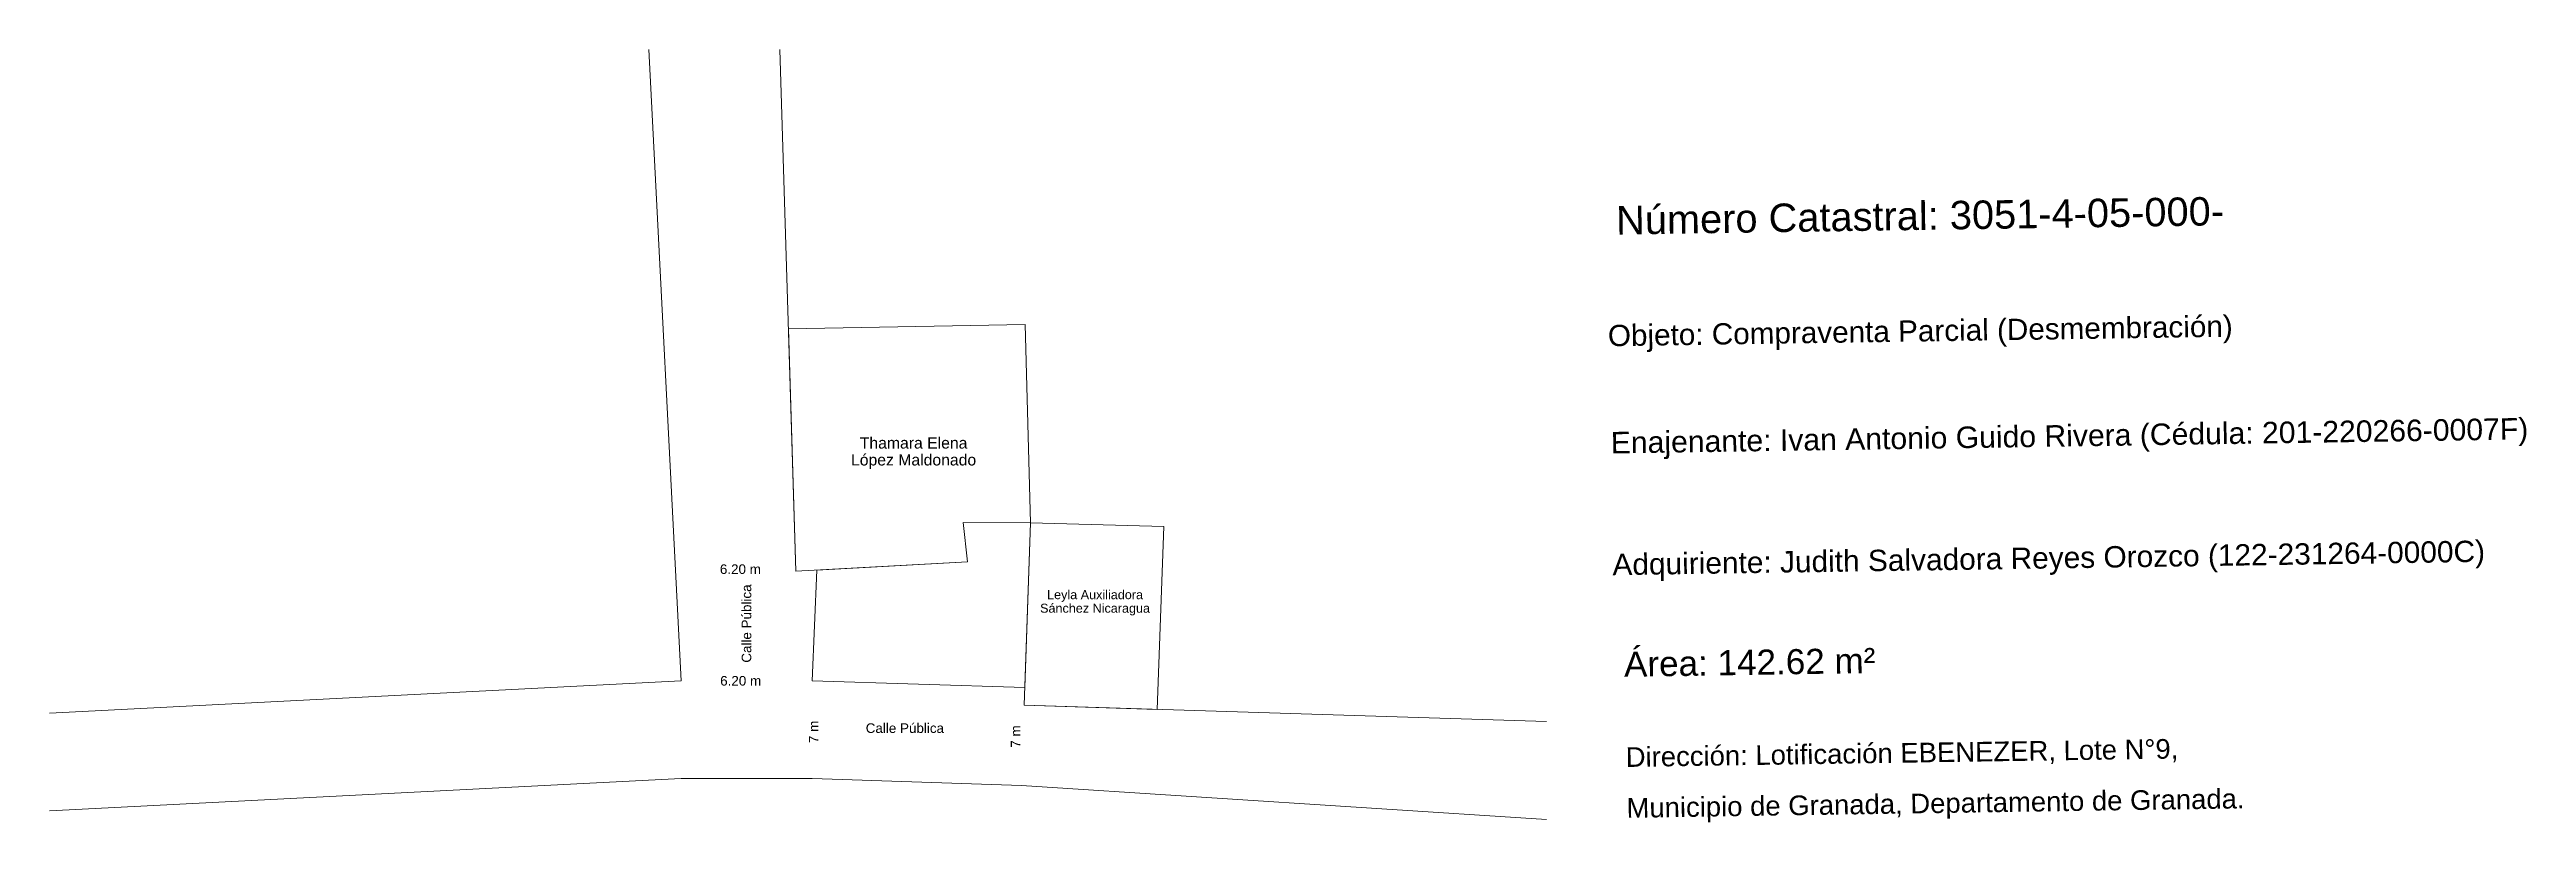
# Model space of a CAD drawing. Header units: metres. Extents: x 610738 to 610915, y 1320288 to 1320344.
import ezdxf

# ---------------------------------------------------------------- set-up
doc = ezdxf.new("R2010")
doc.units = ezdxf.units.M
doc.styles.get("Standard").update_dxf_attribs({"font": 'arial.ttf'})

msp = doc.modelspace()

# ---------------------------------------------------------------- linework, layer by layer
at = {"color": 7, "linetype": 'Continuous', "lineweight": 0}
for p, q in [((610782.904631, 1320298.615862), (610780.600961, 1320343.770567)), ((610791.106766, 1320306.449913), (610789.965396, 1320343.770567)), ((610782.904631, 1320298.615862), (610737.749927, 1320296.312192)), ((610807.434341, 1320296.86152), (610844.754234, 1320295.695562))]:
    msp.add_line(p, q, dxfattribs=at)
at = {"color": 7, "linetype": 'Continuous', "lineweight": 0, "flags": 128}
msp.add_lwpolyline([(610791.106766, 1320306.449913), (610790.576766, 1320323.779913), (610807.486766, 1320324.109913), (610807.866766, 1320309.909913), (610803.066766, 1320309.939913), (610803.366766, 1320307.129913)], close=True, dxfattribs=at)
at = {"color": 2, "linetype": 'Continuous', "lineweight": 0, "flags": 128}
msp.add_lwpolyline([(610807.476432, 1320298.132071), (610807.866766, 1320309.909913), (610803.066766, 1320309.939913), (610803.366766, 1320307.129913), (610792.604465, 1320306.532983), (610792.269066, 1320298.615862)], close=True, dxfattribs=at)
at = {"color": 7, "linetype": 'Continuous', "lineweight": 0, "flags": 128}
msp.add_lwpolyline([(610737.749927, 1320289.312192), (610782.904631, 1320291.615862), (610792.269066, 1320291.615862), (610807.244662, 1320291.135909), (610844.754234, 1320288.695562)], dxfattribs=at)
at = {"color": 7, "linetype": 'Continuous', "lineweight": 0}
msp.add_3dface([(610807.434341, 1320296.86152), (610816.931023, 1320296.564822), (610817.408533, 1320309.640772), (610807.866766, 1320309.909913)], dxfattribs=at)

# ---------------------------------------------------------------- texts
at = {"color": 2, "linetype": 'Continuous', "attachment_point": 1, "rotation": 0.88095714}
for s, insert, char_height in [('Número Catastral: 3051-4-05-000-', (610849.722791, 1320332.567224), 2.035678), ('Área: 142.62 m²', (610850.290606, 1320300.69335), 1.794743)]:
    msp.add_mtext(s, dxfattribs=dict(at, insert=insert, char_height=char_height))
at = {"color": 7, "linetype": 'Continuous', "true_color": 0xffffff, "attachment_point": 1, "rotation": 0.88095714}
for s, insert, char_height, line_spacing_factor in [('Objeto: Compraventa Parcial (Desmembración)', (610849.143039, 1320324.063091), 1.51832, 0.6), ('Enajenante: Ivan Antonio Guido Rivera (Cédula: 201-220266-0007F)', (610849.349227, 1320316.414723), 1.541451, 0.6), ('Adquiriente: Judith Salvadora Reyes Orozco (122-231264-0000C)', (610849.4672, 1320307.695874), 1.527455, 0.6), ('Dirección: Lotificación EBENEZER, Lote N°9, \\P\\PMunicipio de Granada, Departamento de Granada.', (610850.418024, 1320293.857147), 1.405001, 0.776524)]:
    msp.add_mtext(s, dxfattribs=dict(at, insert=insert, char_height=char_height, line_spacing_factor=line_spacing_factor))
at = {"color": 7, "linetype": 'Continuous', "lineweight": 0, "attachment_point": 5, "line_spacing_factor": 0.9}
for s, insert, char_height in [('Thamara Elena\\PLópez Maldonado', (610799.520096, 1320314.90387), 0.805903), ('6.20 m', (610787.136822, 1320306.595409), 0.686712), ('Leyla Auxiliadora\\PSánchez Nicaragua', (610812.492147, 1320304.195213), 0.644722), ('6.20 m', (610787.158928, 1320298.610953), 0.686712), ('Calle Pública', (610798.897191, 1320295.224264), 0.686712)]:
    msp.add_mtext(s, dxfattribs=dict(at, insert=insert, char_height=char_height))
at = {"color": 7, "linetype": 'Continuous', "lineweight": 0, "char_height": 0.686712, "attachment_point": 5, "rotation": 90, "line_spacing_factor": 0.9}
for s, insert in [('Calle Pública', (610787.578708, 1320302.709193)), ('7 m', (610792.3757, 1320294.961867)), ('7 m', (610806.812404, 1320294.629839))]:
    msp.add_mtext(s, dxfattribs=dict(at, insert=insert))

doc.saveas('drawing.dxf')
